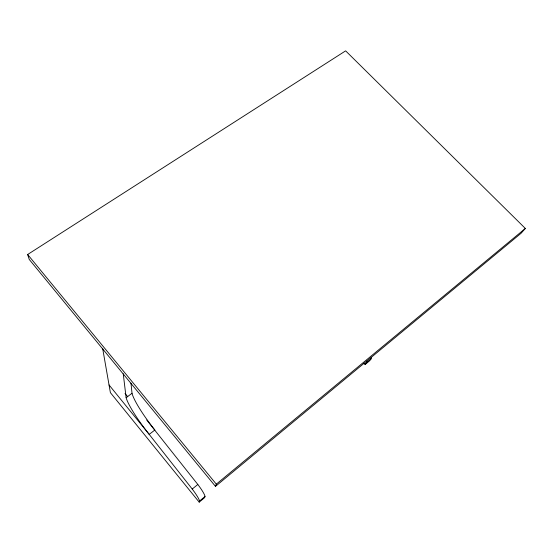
<?xml version="1.0" encoding="UTF-8"?>
<svg xmlns="http://www.w3.org/2000/svg" width="553" height="553" viewBox="0 0 553 553"><rect width="100%" height="100%" fill="white"/><g stroke="black" fill="none" stroke-linecap="round" stroke-linejoin="round"><path stroke-width="0.83" d="M102.644 348.369L110.393 392.644L199.191 502.145L199.522 501.059L205.025 496.497A15.519 2.336 51.9 0 0 197.815 484.469L146.732 420.038M205.025 496.497L204.645 497.617L199.191 502.145M215.47 486.37L216.313 484.151L525.35 228.458L345.625 50.855L27.65 254.504L29.254 259.461L215.47 486.37L521.106 233.242L525.35 228.458M363.929 363.273L365.091 364.545L366.535 362.609L371.111 358.821A14.157 5.661 50.2 0 0 371.319 357.286M371.111 358.821L369.632 360.777L365.091 364.545M199.522 501.059A15.567 2.219 51.9 0 0 192.23 489.046L197.815 484.469M192.23 489.046L149.213 434.388A40.203 6.118 52.6 0 1 126.119 397.683L132.022 393.287L130.978 383.084M27.65 254.504L216.313 484.151M125.033 393.432L127.743 396.757M109.045 384.957L149.213 434.388L154.875 430.013A40.079 6.449 52.6 0 1 132.022 393.287M126.119 397.683L123.243 373.8M366.736 361.088A14.198 5.578 50.2 0 1 366.535 362.609"/></g></svg>
